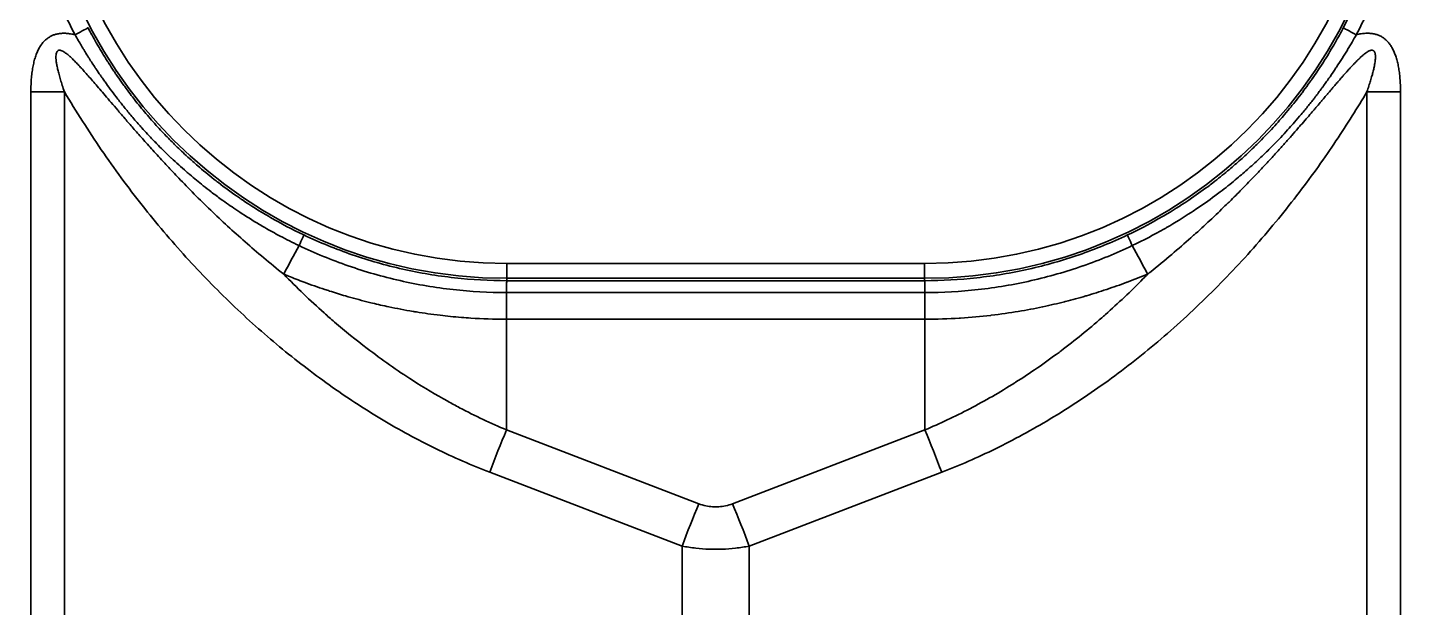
# Model space of a CAD drawing. Header units: millimetres. Extents: x 68 to 2000, y 100 to 2870.
# Drawn here: x 626.05 to 673.24, y 2401.49 to 2421.17 of the extents above; entities that cross this region are included whole.
import ezdxf

# ---------------------------------------------------------------- set-up
doc = ezdxf.new("R2010")
doc.units = ezdxf.units.MM
doc.header["$LTSCALE"] = 10
doc.layers.add('Sichtbar schmal (ISO)', color=7, linetype='Continuous', lineweight=35)

msp = doc.modelspace()

# ---------------------------------------------------------------- linework, layer by layer
at = {"layer": 'Sichtbar schmal (ISO)'}
for p, q in [((626.157, 2418.994), (626.157, 2203.349)), ((627.298, 2418.994), (627.298, 2203.349)), ((671.561, 2203.349), (671.561, 2418.994)), ((672.702, 2203.349), (672.702, 2418.994)), ((642.329, 2413.161), (656.529, 2413.161)), ((642.329, 2413.161), (642.329, 2412.661)), ((656.529, 2413.161), (656.529, 2412.661)), ((642.329, 2412.661), (656.529, 2412.661)), ((642.329, 2412.661), (642.329, 2412.58)), ((656.529, 2412.58), (656.529, 2412.661)), ((642.32, 2412.176), (656.539, 2412.176)), ((642.32, 2411.271), (642.32, 2412.176)), ((642.329, 2412.58), (656.529, 2412.58)), ((656.539, 2411.271), (656.539, 2412.176)), ((656.539, 2411.271), (642.32, 2411.271)), ((642.32, 2407.514), (642.32, 2411.271)), ((656.539, 2407.514), (656.539, 2411.271)), ((642.32, 2407.514), (648.859, 2405.006)), ((650, 2405.006), (656.539, 2407.514)), ((641.749, 2406.076), (648.288, 2403.569)), ((650.571, 2403.569), (657.11, 2406.076)), ((648.288, 2218.764), (648.288, 2403.569)), ((650.571, 2218.764), (650.571, 2403.569))]:
    msp.add_line(p, q, dxfattribs=at)
for centre, radius, start, end in [((642.329, 2428.67), 16.009, 90, 270), ((656.529, 2428.67), 16.009, 270, 90), ((642.329, 2428.67), 15.509, 90, 270), ((656.529, 2428.67), 15.509, 270, 90)]:
    msp.add_arc(centre, radius, start, end, dxfattribs=at)
for centre, major_axis, ratio, start_param, end_param in [((656.529, 2428.671), (16.088, 0), 0.999985, 5.797852, 6.768953), ((627.658, 2420.933), (0.442, 0.233), 0.004629, 4.709944, 6.265732), ((671.201, 2420.933), (-0.442, 0.233), 0.004633, 0.017477, 1.573237), ((626.157, 2418.942), (-10, 0), 0.005236, 4.598026, 4.712394), ((672.702, 2418.942), (10, 0), 0.005236, 1.570796, 1.685165), ((635.22, 2413.68), (0.214, 0.452), 0.013185, 4.921474, 6.26573), ((663.639, 2413.68), (-0.214, 0.452), 0.013187, 0.017455, 1.361713), ((636.276, 2415.592), (4.733, 8.809), 0.002478, 1.780276, 1.894425), ((662.583, 2415.592), (-4.733, 8.809), 0.002478, 4.388756, 4.50291), ((656.535, 2412.08), (-0.005, 0.5), 0.011284, 4.905411, 6.265598), ((642.32, 2406.102), (1.79, 4.668), 0.104799, 1.304034, 1.616531), ((656.539, 2406.102), (-1.79, 4.668), 0.104799, 4.666655, 4.979151), ((648.859, 2403.595), (1.79, 4.668), 0.104798, 1.304034, 1.616531), ((650, 2403.595), (-1.79, 4.668), 0.104799, 4.666655, 4.979151)]:
    msp.add_ellipse(centre, major_axis=major_axis, ratio=ratio, start_param=start_param, end_param=end_param, dxfattribs=at)
for points in [[(627.661, 2436.413), (627.381, 2435.884), (626.883, 2434.801), (626.312, 2433.101), (625.928, 2431.35), (625.734, 2429.568), (625.734, 2427.776), (625.927, 2425.994), (626.31, 2424.243), (626.88, 2422.543), (627.378, 2421.46), (627.658, 2420.93)], [(627.658, 2420.93), (627.607, 2420.943), (627.507, 2420.963), (627.363, 2420.98), (627.225, 2420.982), (627.097, 2420.969), (626.98, 2420.943), (626.877, 2420.904), (626.784, 2420.856), (626.695, 2420.794), (626.607, 2420.713), (626.522, 2420.613), (626.447, 2420.497), (626.38, 2420.367), (626.322, 2420.22), (626.272, 2420.058), (626.231, 2419.879), (626.198, 2419.685), (626.175, 2419.475), (626.16, 2419.246), (626.157, 2419.08), (626.157, 2418.994)], [(627.298, 2418.994), (627.694, 2418.325), (628.526, 2417.017), (629.924, 2415.115), (631.414, 2413.359), (632.983, 2411.751), (634.597, 2410.315), (636.274, 2409.023), (638.061, 2407.851), (639.915, 2406.844), (641.137, 2406.311), (641.749, 2406.076)]]:
    msp.add_open_spline(points, degree=3, dxfattribs=at)
for points, knots in [([(671.201, 2420.93), (671.48, 2421.46), (671.979, 2422.543), (672.549, 2424.243), (672.932, 2425.994), (673.125, 2427.776), (673.125, 2429.568), (672.931, 2431.35), (672.547, 2433.101), (671.976, 2434.801), (671.478, 2435.884), (671.198, 2436.413)], [0, 0, 0, 0, 0.1111111, 0.2222222, 0.3333333, 0.4444444, 0.5555556, 0.6666667, 0.7777778, 0.8888889, 1, 1, 1, 1]), ([(628.1, 2421.166), (628.14, 2421.09), (628.184, 2421.009), (628.23, 2420.925), (628.232, 2420.921), (628.235, 2420.916), (628.237, 2420.912), (628.281, 2420.832), (628.328, 2420.748), (628.379, 2420.659), (628.385, 2420.648), (628.392, 2420.636), (628.399, 2420.625), (628.447, 2420.542), (628.498, 2420.455), (628.552, 2420.365), (628.564, 2420.345), (628.576, 2420.326), (628.588, 2420.306), (628.639, 2420.221), (628.693, 2420.134), (628.75, 2420.044), (628.769, 2420.015), (628.787, 2419.986), (628.806, 2419.957), (628.86, 2419.872), (628.917, 2419.786), (628.977, 2419.696), (629.004, 2419.657), (629.03, 2419.618), (629.058, 2419.578), (629.115, 2419.494), (629.174, 2419.409), (629.236, 2419.322), (629.272, 2419.271), (629.309, 2419.22), (629.347, 2419.168), (629.407, 2419.087), (629.468, 2419.004), (629.533, 2418.92), (629.581, 2418.857), (629.63, 2418.792), (629.681, 2418.727), (629.742, 2418.649), (629.806, 2418.57), (629.871, 2418.49), (629.935, 2418.412), (630, 2418.333), (630.068, 2418.253), (630.13, 2418.18), (630.194, 2418.106), (630.261, 2418.031), (630.343, 2417.937), (630.428, 2417.842), (630.518, 2417.745), (630.58, 2417.678), (630.643, 2417.611), (630.709, 2417.542), (630.815, 2417.431), (630.926, 2417.318), (631.043, 2417.203), (631.103, 2417.144), (631.164, 2417.085), (631.227, 2417.025), (631.363, 2416.895), (631.507, 2416.762), (631.659, 2416.627), (631.714, 2416.578), (631.771, 2416.529), (631.828, 2416.479), (632.002, 2416.329), (632.188, 2416.176), (632.385, 2416.021), (632.432, 2415.984), (632.48, 2415.947), (632.528, 2415.91), (632.75, 2415.739), (632.987, 2415.566), (633.242, 2415.391), (633.276, 2415.368), (633.311, 2415.344), (633.346, 2415.321), (633.625, 2415.133), (633.925, 2414.943), (634.252, 2414.754), (634.269, 2414.744), (634.287, 2414.734), (634.305, 2414.723), (634.652, 2414.524), (635.028, 2414.324), (635.434, 2414.132)], [0.0000001, 0.0000001, 0.0000001, 0.0000001, 0.0625, 0.0625, 0.0625, 0.0657478, 0.0657478, 0.0657478, 0.125, 0.125, 0.125, 0.1327347, 0.1327347, 0.1327347, 0.1875, 0.1875, 0.1875, 0.1994824, 0.1994824, 0.1994824, 0.25, 0.25, 0.25, 0.2662064, 0.2662064, 0.2662064, 0.3125, 0.3125, 0.3125, 0.3327976, 0.3327976, 0.3327976, 0.375, 0.375, 0.375, 0.3993692, 0.3993692, 0.3993692, 0.4375, 0.4375, 0.4375, 0.4659876, 0.4659876, 0.4659876, 0.5, 0.5, 0.5, 0.5326854, 0.5326854, 0.5326854, 0.5625, 0.5625, 0.5625, 0.599469, 0.599469, 0.599469, 0.625, 0.625, 0.625, 0.6663571, 0.6663571, 0.6663571, 0.6875, 0.6875, 0.6875, 0.7333594, 0.7333594, 0.7333594, 0.75, 0.75, 0.75, 0.8005114, 0.8005114, 0.8005114, 0.8125, 0.8125, 0.8125, 0.8676234, 0.8676234, 0.8676234, 0.875, 0.875, 0.875, 0.9342995, 0.9342995, 0.9342995, 0.9375, 0.9375, 0.9375, 1, 1, 1, 1]), ([(663.425, 2414.132), (663.798, 2414.309), (664.147, 2414.492), (664.471, 2414.676), (664.498, 2414.691), (664.525, 2414.707), (664.552, 2414.722), (664.845, 2414.891), (665.117, 2415.059), (665.371, 2415.226), (665.418, 2415.257), (665.465, 2415.288), (665.51, 2415.319), (665.737, 2415.471), (665.949, 2415.623), (666.15, 2415.772), (666.21, 2415.817), (666.269, 2415.862), (666.328, 2415.907), (666.502, 2416.041), (666.668, 2416.174), (666.825, 2416.305), (666.894, 2416.362), (666.961, 2416.419), (667.027, 2416.476), (667.161, 2416.592), (667.289, 2416.706), (667.412, 2416.818), (667.486, 2416.887), (667.558, 2416.954), (667.628, 2417.021), (667.731, 2417.119), (667.829, 2417.215), (667.923, 2417.31), (668, 2417.387), (668.075, 2417.463), (668.147, 2417.539), (668.224, 2417.619), (668.299, 2417.699), (668.371, 2417.778), (668.448, 2417.862), (668.523, 2417.945), (668.595, 2418.027), (668.653, 2418.092), (668.708, 2418.157), (668.763, 2418.22), (668.84, 2418.311), (668.913, 2418.399), (668.984, 2418.486), (669.026, 2418.537), (669.067, 2418.588), (669.107, 2418.638), (669.183, 2418.733), (669.255, 2418.826), (669.324, 2418.916), (669.353, 2418.955), (669.382, 2418.994), (669.411, 2419.032), (669.484, 2419.13), (669.554, 2419.225), (669.62, 2419.319), (669.64, 2419.346), (669.659, 2419.374), (669.679, 2419.401), (669.749, 2419.501), (669.816, 2419.599), (669.88, 2419.694), (669.892, 2419.711), (669.903, 2419.729), (669.915, 2419.746), (669.983, 2419.848), (670.047, 2419.947), (670.107, 2420.042), (670.113, 2420.051), (670.118, 2420.059), (670.124, 2420.068), (670.188, 2420.17), (670.249, 2420.269), (670.306, 2420.363), (670.365, 2420.462), (670.421, 2420.556), (670.472, 2420.646), (670.475, 2420.65), (670.477, 2420.654), (670.479, 2420.658), (670.531, 2420.749), (670.579, 2420.835), (670.625, 2420.917), (670.673, 2421.004), (670.717, 2421.088), (670.759, 2421.166)], [0, 0, 0, 0, 0.057635, 0.057635, 0.057635, 0.0625, 0.0625, 0.0625, 0.115254, 0.115254, 0.115254, 0.125, 0.125, 0.125, 0.173021, 0.173021, 0.173021, 0.1875, 0.1875, 0.1875, 0.2309, 0.2309, 0.2309, 0.25, 0.25, 0.25, 0.288885, 0.288885, 0.288885, 0.3125, 0.3125, 0.3125, 0.346963, 0.346963, 0.346963, 0.375, 0.375, 0.375, 0.405123, 0.405123, 0.405123, 0.4375, 0.4375, 0.4375, 0.463355, 0.463355, 0.463355, 0.5, 0.5, 0.5, 0.521651, 0.521651, 0.521651, 0.5625, 0.5625, 0.5625, 0.579997, 0.579997, 0.579997, 0.625, 0.625, 0.625, 0.638348, 0.638348, 0.638348, 0.6875, 0.6875, 0.6875, 0.696629, 0.696629, 0.696629, 0.75, 0.75, 0.75, 0.754872, 0.754872, 0.754872, 0.8125, 0.8125, 0.8125, 0.872291, 0.872291, 0.872291, 0.875, 0.875, 0.875, 0.935638, 0.935638, 0.935638, 1, 1, 1, 1]), ([(627.658, 2420.93), (627.695, 2420.864), (627.734, 2420.795), (627.776, 2420.722), (627.782, 2420.712), (627.789, 2420.701), (627.795, 2420.691), (627.825, 2420.639), (627.856, 2420.586), (627.889, 2420.532), (627.909, 2420.497), (627.931, 2420.462), (627.953, 2420.426), (627.969, 2420.399), (627.985, 2420.373), (628.002, 2420.345), (628.039, 2420.285), (628.078, 2420.222), (628.119, 2420.158), (628.125, 2420.149), (628.131, 2420.14), (628.136, 2420.13), (628.171, 2420.077), (628.206, 2420.022), (628.242, 2419.966), (628.276, 2419.914), (628.311, 2419.861), (628.347, 2419.807), (628.356, 2419.793), (628.365, 2419.779), (628.375, 2419.765), (628.421, 2419.696), (628.469, 2419.625), (628.519, 2419.553), (628.542, 2419.521), (628.564, 2419.488), (628.587, 2419.456), (628.617, 2419.413), (628.647, 2419.37), (628.679, 2419.326), (628.735, 2419.247), (628.794, 2419.166), (628.855, 2419.083), (628.918, 2418.998), (628.983, 2418.911), (629.051, 2418.822), (629.09, 2418.772), (629.13, 2418.72), (629.171, 2418.668), (629.204, 2418.626), (629.237, 2418.584), (629.271, 2418.542), (629.35, 2418.443), (629.433, 2418.342), (629.52, 2418.238), (629.609, 2418.132), (629.703, 2418.022), (629.801, 2417.91), (629.844, 2417.862), (629.887, 2417.813), (629.932, 2417.764), (629.993, 2417.695), (630.057, 2417.626), (630.123, 2417.555), (630.211, 2417.461), (630.302, 2417.364), (630.398, 2417.266), (630.429, 2417.234), (630.461, 2417.202), (630.493, 2417.169), (630.63, 2417.031), (630.774, 2416.89), (630.928, 2416.745), (630.93, 2416.743), (630.933, 2416.74), (630.935, 2416.738), (631.094, 2416.589), (631.261, 2416.437), (631.44, 2416.282), (631.479, 2416.249), (631.518, 2416.215), (631.557, 2416.181), (631.703, 2416.057), (631.855, 2415.931), (632.016, 2415.804), (632.102, 2415.736), (632.19, 2415.667), (632.28, 2415.598), (632.392, 2415.513), (632.507, 2415.427), (632.626, 2415.341), (632.784, 2415.227), (632.95, 2415.111), (633.123, 2414.995), (633.168, 2414.965), (633.213, 2414.934), (633.259, 2414.904), (633.469, 2414.766), (633.69, 2414.628), (633.924, 2414.489), (633.985, 2414.453), (634.047, 2414.417), (634.11, 2414.381), (634.277, 2414.285), (634.451, 2414.188), (634.631, 2414.093), (634.836, 2413.984), (635.049, 2413.877), (635.27, 2413.771)], [0, 0, 0, 0, 0.0546976, 0.0546976, 0.0546976, 0.0625, 0.0625, 0.0625, 0.1008578, 0.1008578, 0.1008578, 0.125, 0.125, 0.125, 0.1426904, 0.1426904, 0.1426904, 0.1818737, 0.1818737, 0.1818737, 0.1875, 0.1875, 0.1875, 0.2199265, 0.2199265, 0.2199265, 0.25, 0.25, 0.25, 0.257705, 0.257705, 0.257705, 0.2957225, 0.2957225, 0.2957225, 0.3125, 0.3125, 0.3125, 0.3343682, 0.3343682, 0.3343682, 0.3738828, 0.3738828, 0.3738828, 0.4143965, 0.4143965, 0.4143965, 0.4375, 0.4375, 0.4375, 0.4560435, 0.4560435, 0.4560435, 0.4989938, 0.4989938, 0.4989938, 0.543351, 0.543351, 0.543351, 0.5625, 0.5625, 0.5625, 0.5891602, 0.5891602, 0.5891602, 0.625, 0.625, 0.625, 0.6367129, 0.6367129, 0.6367129, 0.6866931, 0.6866931, 0.6866931, 0.6875, 0.6875, 0.6875, 0.7388766, 0.7388766, 0.7388766, 0.75, 0.75, 0.75, 0.7907392, 0.7907392, 0.7907392, 0.8125, 0.8125, 0.8125, 0.8393138, 0.8393138, 0.8393138, 0.875, 0.875, 0.875, 0.8842513, 0.8842513, 0.8842513, 0.9265033, 0.9265033, 0.9265033, 0.9375, 0.9375, 0.9375, 0.9667733, 0.9667733, 0.9667733, 0.9999998, 0.9999998, 0.9999998, 0.9999998]), ([(663.589, 2413.771), (663.972, 2413.954), (664.331, 2414.143), (664.663, 2414.332), (664.692, 2414.348), (664.719, 2414.364), (664.747, 2414.38), (665.048, 2414.553), (665.327, 2414.726), (665.59, 2414.898), (665.638, 2414.929), (665.686, 2414.961), (665.733, 2414.993), (665.966, 2415.149), (666.185, 2415.304), (666.392, 2415.457), (666.454, 2415.503), (666.515, 2415.55), (666.575, 2415.595), (666.756, 2415.733), (666.926, 2415.869), (667.088, 2416.002), (667.16, 2416.061), (667.229, 2416.12), (667.298, 2416.178), (667.436, 2416.296), (667.569, 2416.413), (667.695, 2416.527), (667.772, 2416.597), (667.847, 2416.666), (667.92, 2416.735), (668.026, 2416.834), (668.128, 2416.933), (668.226, 2417.029), (668.305, 2417.108), (668.383, 2417.186), (668.457, 2417.262), (668.538, 2417.345), (668.615, 2417.426), (668.69, 2417.506), (668.771, 2417.592), (668.849, 2417.677), (668.924, 2417.76), (668.984, 2417.827), (669.042, 2417.892), (669.099, 2417.957), (669.179, 2418.049), (669.256, 2418.139), (669.33, 2418.227), (669.374, 2418.28), (669.417, 2418.331), (669.458, 2418.382), (669.537, 2418.478), (669.613, 2418.573), (669.685, 2418.665), (669.716, 2418.704), (669.746, 2418.743), (669.776, 2418.782), (669.853, 2418.881), (669.926, 2418.978), (669.996, 2419.073), (670.017, 2419.101), (670.038, 2419.129), (670.058, 2419.156), (670.132, 2419.258), (670.203, 2419.357), (670.27, 2419.453), (670.282, 2419.471), (670.295, 2419.488), (670.307, 2419.506), (670.379, 2419.609), (670.446, 2419.709), (670.51, 2419.805), (670.516, 2419.814), (670.522, 2419.822), (670.528, 2419.831), (670.596, 2419.934), (670.661, 2420.033), (670.721, 2420.129), (670.784, 2420.228), (670.843, 2420.322), (670.898, 2420.412), (670.9, 2420.416), (670.903, 2420.421), (670.905, 2420.425), (670.961, 2420.515), (671.012, 2420.601), (671.06, 2420.683), (671.11, 2420.77), (671.158, 2420.852), (671.201, 2420.93)], [0, 0, 0, 0, 0.057634, 0.057634, 0.057634, 0.0625, 0.0625, 0.0625, 0.115253, 0.115253, 0.115253, 0.125, 0.125, 0.125, 0.173021, 0.173021, 0.173021, 0.1875, 0.1875, 0.1875, 0.2309, 0.2309, 0.2309, 0.25, 0.25, 0.25, 0.288885, 0.288885, 0.288885, 0.3125, 0.3125, 0.3125, 0.346963, 0.346963, 0.346963, 0.375, 0.375, 0.375, 0.405123, 0.405123, 0.405123, 0.4375, 0.4375, 0.4375, 0.463355, 0.463355, 0.463355, 0.5, 0.5, 0.5, 0.521651, 0.521651, 0.521651, 0.5625, 0.5625, 0.5625, 0.579997, 0.579997, 0.579997, 0.625, 0.625, 0.625, 0.638348, 0.638348, 0.638348, 0.6875, 0.6875, 0.6875, 0.696629, 0.696629, 0.696629, 0.75, 0.75, 0.75, 0.754872, 0.754872, 0.754872, 0.8125, 0.8125, 0.8125, 0.872291, 0.872291, 0.872291, 0.875, 0.875, 0.875, 0.935638, 0.935638, 0.935638, 1, 1, 1, 1]), ([(672.702, 2418.994), (672.702, 2419.075), (672.699, 2419.23), (672.686, 2419.445), (672.666, 2419.646), (672.637, 2419.833), (672.6, 2420.006), (672.555, 2420.166), (672.502, 2420.312), (672.44, 2420.445), (672.37, 2420.565), (672.292, 2420.669), (672.208, 2420.756), (672.122, 2420.825), (672.032, 2420.88), (671.929, 2420.926), (671.808, 2420.961), (671.671, 2420.981), (671.524, 2420.982), (671.367, 2420.966), (671.257, 2420.944), (671.201, 2420.93)], [0.0000001, 0.0000001, 0.0000001, 0.0000001, 0.0526316, 0.1052632, 0.1578947, 0.2105263, 0.2631579, 0.3157895, 0.3684211, 0.4210526, 0.4736842, 0.5263158, 0.5789474, 0.6315789, 0.6842105, 0.7368421, 0.7894737, 0.8421053, 0.8947368, 0.9473684, 1, 1, 1, 1]), ([(634.75, 2412.801), (634.516, 2412.987), (634.29, 2413.171), (634.071, 2413.354), (633.853, 2413.536), (633.643, 2413.717), (633.439, 2413.897), (633.235, 2414.076), (633.037, 2414.254), (632.843, 2414.433), (632.648, 2414.613), (632.456, 2414.794), (632.267, 2414.976), (632.078, 2415.157), (631.892, 2415.34), (631.71, 2415.523), (631.527, 2415.706), (631.349, 2415.889), (631.181, 2416.064), (631.116, 2416.132), (631.052, 2416.198), (630.99, 2416.264), (630.892, 2416.368), (630.797, 2416.469), (630.707, 2416.565), (630.56, 2416.723), (630.425, 2416.871), (630.299, 2417.01), (630.173, 2417.149), (630.056, 2417.28), (629.946, 2417.404), (629.836, 2417.528), (629.732, 2417.646), (629.634, 2417.758), (629.537, 2417.87), (629.444, 2417.977), (629.357, 2418.078), (629.3, 2418.143), (629.246, 2418.206), (629.194, 2418.268), (629.165, 2418.302), (629.136, 2418.335), (629.108, 2418.367), (629.03, 2418.459), (628.955, 2418.546), (628.884, 2418.629), (628.814, 2418.712), (628.746, 2418.792), (628.682, 2418.867), (628.618, 2418.942), (628.557, 2419.014), (628.498, 2419.082), (628.44, 2419.15), (628.384, 2419.215), (628.331, 2419.277), (628.278, 2419.339), (628.227, 2419.397), (628.179, 2419.453), (628.13, 2419.509), (628.083, 2419.562), (628.039, 2419.612), (627.994, 2419.663), (627.951, 2419.711), (627.909, 2419.756), (627.868, 2419.802), (627.828, 2419.845), (627.789, 2419.886), (627.75, 2419.928), (627.713, 2419.967), (627.677, 2420.003), (627.641, 2420.04), (627.606, 2420.075), (627.573, 2420.107), (627.539, 2420.139), (627.507, 2420.169), (627.476, 2420.196), (627.446, 2420.224), (627.416, 2420.249), (627.388, 2420.271), (627.381, 2420.277), (627.373, 2420.283), (627.365, 2420.289), (627.346, 2420.304), (627.327, 2420.317), (627.309, 2420.329), (627.283, 2420.346), (627.26, 2420.36), (627.238, 2420.371), (627.216, 2420.382), (627.196, 2420.39), (627.177, 2420.396), (627.159, 2420.401), (627.143, 2420.403), (627.128, 2420.403), (627.113, 2420.403), (627.101, 2420.4), (627.089, 2420.396), (627.078, 2420.391), (627.067, 2420.384), (627.058, 2420.375), (627.049, 2420.365), (627.041, 2420.353), (627.034, 2420.338), (627.027, 2420.322), (627.021, 2420.303), (627.017, 2420.281), (627.012, 2420.259), (627.01, 2420.234), (627.009, 2420.207), (627.008, 2420.179), (627.008, 2420.149), (627.01, 2420.116), (627.011, 2420.108), (627.011, 2420.101), (627.012, 2420.093), (627.014, 2420.067), (627.017, 2420.038), (627.021, 2420.007), (627.027, 2419.968), (627.034, 2419.927), (627.042, 2419.882), (627.051, 2419.837), (627.061, 2419.789), (627.073, 2419.739), (627.084, 2419.689), (627.098, 2419.636), (627.113, 2419.58), (627.128, 2419.524), (627.145, 2419.465), (627.163, 2419.403), (627.182, 2419.342), (627.202, 2419.277), (627.225, 2419.209), (627.247, 2419.14), (627.271, 2419.069), (627.298, 2418.994)], [0, 0, 0, 0, 0.0243902, 0.0243902, 0.0243902, 0.0487805, 0.0487805, 0.0487805, 0.0730564, 0.0730564, 0.0730564, 0.097561, 0.097561, 0.097561, 0.1219512, 0.1219512, 0.1219512, 0.1463415, 0.1463415, 0.1463415, 0.1557582, 0.1557582, 0.1557582, 0.1707317, 0.1707317, 0.1707317, 0.195122, 0.195122, 0.195122, 0.2195122, 0.2195122, 0.2195122, 0.2439024, 0.2439024, 0.2439024, 0.2682927, 0.2682927, 0.2682927, 0.2839975, 0.2839975, 0.2839975, 0.2926829, 0.2926829, 0.2926829, 0.3170732, 0.3170732, 0.3170732, 0.3414634, 0.3414634, 0.3414634, 0.3658537, 0.3658537, 0.3658537, 0.3902439, 0.3902439, 0.3902439, 0.4146341, 0.4146341, 0.4146341, 0.4390244, 0.4390244, 0.4390244, 0.4634146, 0.4634146, 0.4634146, 0.4878049, 0.4878049, 0.4878049, 0.5121951, 0.5121951, 0.5121951, 0.5365854, 0.5365854, 0.5365854, 0.5609756, 0.5609756, 0.5609756, 0.5853659, 0.5853659, 0.5853659, 0.592121, 0.592121, 0.592121, 0.6097561, 0.6097561, 0.6097561, 0.6341463, 0.6341463, 0.6341463, 0.6585366, 0.6585366, 0.6585366, 0.6829268, 0.6829268, 0.6829268, 0.7073171, 0.7073171, 0.7073171, 0.7317073, 0.7317073, 0.7317073, 0.7560976, 0.7560976, 0.7560976, 0.7804878, 0.7804878, 0.7804878, 0.804878, 0.804878, 0.804878, 0.8292683, 0.8292683, 0.8292683, 0.8346141, 0.8346141, 0.8346141, 0.8536585, 0.8536585, 0.8536585, 0.8780488, 0.8780488, 0.8780488, 0.902439, 0.902439, 0.902439, 0.9268293, 0.9268293, 0.9268293, 0.9512195, 0.9512195, 0.9512195, 0.9756098, 0.9756098, 0.9756098, 0.9999997, 0.9999997, 0.9999997, 0.9999997]), ([(671.561, 2418.994), (671.585, 2419.062), (671.607, 2419.127), (671.628, 2419.19), (671.649, 2419.253), (671.668, 2419.313), (671.686, 2419.37), (671.703, 2419.428), (671.719, 2419.483), (671.734, 2419.536), (671.735, 2419.54), (671.736, 2419.543), (671.737, 2419.547), (671.751, 2419.596), (671.763, 2419.643), (671.774, 2419.688), (671.775, 2419.692), (671.776, 2419.697), (671.777, 2419.701), (671.788, 2419.744), (671.797, 2419.786), (671.806, 2419.825), (671.807, 2419.83), (671.808, 2419.835), (671.809, 2419.84), (671.816, 2419.878), (671.823, 2419.915), (671.829, 2419.949), (671.83, 2419.954), (671.831, 2419.96), (671.831, 2419.965), (671.837, 2419.998), (671.841, 2420.029), (671.844, 2420.059), (671.844, 2420.064), (671.845, 2420.07), (671.845, 2420.075), (671.848, 2420.104), (671.85, 2420.13), (671.85, 2420.155), (671.851, 2420.16), (671.851, 2420.166), (671.851, 2420.171), (671.851, 2420.194), (671.85, 2420.216), (671.848, 2420.236), (671.848, 2420.241), (671.848, 2420.246), (671.847, 2420.251), (671.845, 2420.269), (671.842, 2420.286), (671.838, 2420.301), (671.837, 2420.305), (671.836, 2420.309), (671.834, 2420.313), (671.83, 2420.327), (671.825, 2420.338), (671.82, 2420.348), (671.818, 2420.352), (671.816, 2420.355), (671.814, 2420.358), (671.808, 2420.366), (671.802, 2420.374), (671.795, 2420.38), (671.792, 2420.382), (671.79, 2420.384), (671.787, 2420.386), (671.78, 2420.391), (671.772, 2420.395), (671.763, 2420.398), (671.759, 2420.4), (671.755, 2420.401), (671.751, 2420.401), (671.742, 2420.403), (671.731, 2420.404), (671.72, 2420.403), (671.715, 2420.403), (671.709, 2420.402), (671.703, 2420.401), (671.691, 2420.399), (671.678, 2420.395), (671.664, 2420.39), (671.657, 2420.388), (671.65, 2420.385), (671.642, 2420.381), (671.627, 2420.375), (671.612, 2420.367), (671.596, 2420.358), (671.587, 2420.353), (671.578, 2420.347), (671.568, 2420.341), (671.552, 2420.331), (671.535, 2420.319), (671.517, 2420.306), (671.506, 2420.298), (671.495, 2420.29), (671.483, 2420.281), (671.465, 2420.267), (671.447, 2420.252), (671.427, 2420.235), (671.414, 2420.224), (671.401, 2420.213), (671.388, 2420.201), (671.368, 2420.184), (671.348, 2420.166), (671.328, 2420.147), (671.313, 2420.133), (671.298, 2420.118), (671.282, 2420.103), (671.262, 2420.083), (671.241, 2420.063), (671.22, 2420.042), (671.203, 2420.025), (671.185, 2420.007), (671.168, 2419.989), (671.147, 2419.967), (671.125, 2419.945), (671.104, 2419.922), (671.084, 2419.902), (671.065, 2419.881), (671.045, 2419.86), (671.023, 2419.837), (671.001, 2419.813), (670.979, 2419.788), (670.957, 2419.765), (670.935, 2419.74), (670.913, 2419.715), (670.89, 2419.691), (670.868, 2419.665), (670.845, 2419.639), (670.82, 2419.612), (670.795, 2419.584), (670.769, 2419.555), (670.746, 2419.529), (670.723, 2419.502), (670.699, 2419.474), (670.671, 2419.443), (670.643, 2419.41), (670.614, 2419.377), (670.59, 2419.349), (670.565, 2419.321), (670.54, 2419.292), (670.509, 2419.255), (670.477, 2419.218), (670.444, 2419.179), (670.419, 2419.15), (670.393, 2419.121), (670.368, 2419.09), (670.332, 2419.049), (670.295, 2419.006), (670.257, 2418.961), (670.232, 2418.931), (670.205, 2418.9), (670.179, 2418.869), (670.138, 2418.821), (670.096, 2418.772), (670.053, 2418.722), (670.027, 2418.691), (670, 2418.659), (669.972, 2418.626), (669.926, 2418.572), (669.878, 2418.517), (669.829, 2418.459), (669.802, 2418.427), (669.774, 2418.394), (669.745, 2418.361), (669.692, 2418.299), (669.638, 2418.236), (669.582, 2418.171), (669.554, 2418.138), (669.525, 2418.104), (669.495, 2418.07), (669.435, 2418), (669.373, 2417.928), (669.309, 2417.855), (669.279, 2417.821), (669.249, 2417.786), (669.219, 2417.752), (669.15, 2417.673), (669.079, 2417.592), (669.006, 2417.509), (668.976, 2417.475), (668.945, 2417.44), (668.914, 2417.405), (668.836, 2417.317), (668.755, 2417.226), (668.671, 2417.133), (668.641, 2417.099), (668.609, 2417.065), (668.578, 2417.03), (668.49, 2416.932), (668.398, 2416.832), (668.303, 2416.729), (668.272, 2416.695), (668.241, 2416.661), (668.209, 2416.627), (668.109, 2416.519), (668.006, 2416.408), (667.898, 2416.294), (667.867, 2416.261), (667.835, 2416.228), (667.804, 2416.195), (667.69, 2416.076), (667.572, 2415.953), (667.448, 2415.826), (667.417, 2415.794), (667.385, 2415.762), (667.354, 2415.73), (667.223, 2415.597), (667.087, 2415.46), (666.944, 2415.319), (666.914, 2415.289), (666.882, 2415.258), (666.851, 2415.227), (666.701, 2415.08), (666.544, 2414.928), (666.378, 2414.771), (666.348, 2414.743), (666.317, 2414.714), (666.286, 2414.685), (666.113, 2414.522), (665.93, 2414.353), (665.738, 2414.179), (665.708, 2414.153), (665.679, 2414.127), (665.649, 2414.1), (665.448, 2413.92), (665.236, 2413.734), (665.011, 2413.543), (664.984, 2413.519), (664.956, 2413.496), (664.928, 2413.472), (664.694, 2413.274), (664.446, 2413.07), (664.184, 2412.861), (664.159, 2412.841), (664.134, 2412.821), (664.109, 2412.801)], [0, 0, 0, 0, 0.0243902, 0.0243902, 0.0243902, 0.0487805, 0.0487805, 0.0487805, 0.0731707, 0.0731707, 0.0731707, 0.0748433, 0.0748433, 0.0748433, 0.097561, 0.097561, 0.097561, 0.0997919, 0.0997919, 0.0997919, 0.1219512, 0.1219512, 0.1219512, 0.1247412, 0.1247412, 0.1247412, 0.1463415, 0.1463415, 0.1463415, 0.1496887, 0.1496887, 0.1496887, 0.1707317, 0.1707317, 0.1707317, 0.1746336, 0.1746336, 0.1746336, 0.195122, 0.195122, 0.195122, 0.1995774, 0.1995774, 0.1995774, 0.2195122, 0.2195122, 0.2195122, 0.2245265, 0.2245265, 0.2245265, 0.2439024, 0.2439024, 0.2439024, 0.2494911, 0.2494911, 0.2494911, 0.2682927, 0.2682927, 0.2682927, 0.2744777, 0.2744777, 0.2744777, 0.2926829, 0.2926829, 0.2926829, 0.2994198, 0.2994198, 0.2994198, 0.3170732, 0.3170732, 0.3170732, 0.3243039, 0.3243039, 0.3243039, 0.3414634, 0.3414634, 0.3414634, 0.3492553, 0.3492553, 0.3492553, 0.3658537, 0.3658537, 0.3658537, 0.3742197, 0.3742197, 0.3742197, 0.3902439, 0.3902439, 0.3902439, 0.3991713, 0.3991713, 0.3991713, 0.4146341, 0.4146341, 0.4146341, 0.4241031, 0.4241031, 0.4241031, 0.4390244, 0.4390244, 0.4390244, 0.4490535, 0.4490535, 0.4490535, 0.4634146, 0.4634146, 0.4634146, 0.4740086, 0.4740086, 0.4740086, 0.4878049, 0.4878049, 0.4878049, 0.4989618, 0.4989618, 0.4989618, 0.5121951, 0.5121951, 0.5121951, 0.5239039, 0.5239039, 0.5239039, 0.5365854, 0.5365854, 0.5365854, 0.5488485, 0.5488485, 0.5488485, 0.5609756, 0.5609756, 0.5609756, 0.5737962, 0.5737962, 0.5737962, 0.5853659, 0.5853659, 0.5853659, 0.598743, 0.598743, 0.598743, 0.6097561, 0.6097561, 0.6097561, 0.623691, 0.623691, 0.623691, 0.6341463, 0.6341463, 0.6341463, 0.6486399, 0.6486399, 0.6486399, 0.6585366, 0.6585366, 0.6585366, 0.6735867, 0.6735867, 0.6735867, 0.6829268, 0.6829268, 0.6829268, 0.6985328, 0.6985328, 0.6985328, 0.7073171, 0.7073171, 0.7073171, 0.72348, 0.72348, 0.72348, 0.7317073, 0.7317073, 0.7317073, 0.7484263, 0.7484263, 0.7484263, 0.7560976, 0.7560976, 0.7560976, 0.7733768, 0.7733768, 0.7733768, 0.7804878, 0.7804878, 0.7804878, 0.7983282, 0.7983282, 0.7983282, 0.804878, 0.804878, 0.804878, 0.8232726, 0.8232726, 0.8232726, 0.8292683, 0.8292683, 0.8292683, 0.8482163, 0.8482163, 0.8482163, 0.8536585, 0.8536585, 0.8536585, 0.873164, 0.873164, 0.873164, 0.8780488, 0.8780488, 0.8780488, 0.8981122, 0.8981122, 0.8981122, 0.902439, 0.902439, 0.902439, 0.9230609, 0.9230609, 0.9230609, 0.9268293, 0.9268293, 0.9268293, 0.9480078, 0.9480078, 0.9480078, 0.9512195, 0.9512195, 0.9512195, 0.9729596, 0.9729596, 0.9729596, 0.9756098, 0.9756098, 0.9756098, 0.9978937, 0.9978937, 0.9978937, 0.9999998, 0.9999998, 0.9999998, 0.9999998]), ([(657.11, 2406.076), (657.714, 2406.308), (658.323, 2406.573), (658.939, 2406.874), (659.554, 2407.175), (660.176, 2407.512), (660.797, 2407.885), (661.418, 2408.257), (662.038, 2408.664), (662.649, 2409.102), (663.261, 2409.541), (663.863, 2410.01), (664.454, 2410.508), (665.044, 2411.007), (665.622, 2411.534), (666.183, 2412.085), (666.744, 2412.636), (667.286, 2413.211), (667.802, 2413.798), (668.317, 2414.384), (668.805, 2414.982), (669.258, 2415.575), (669.71, 2416.167), (670.128, 2416.754), (670.51, 2417.326), (670.893, 2417.898), (671.241, 2418.454), (671.561, 2418.994)], [0, 0, 0, 0, 0.1111111, 0.1111111, 0.1111111, 0.2222222, 0.2222222, 0.2222222, 0.3333333, 0.3333333, 0.3333333, 0.4444444, 0.4444444, 0.4444444, 0.5555556, 0.5555556, 0.5555556, 0.6666667, 0.6666667, 0.6666667, 0.7777778, 0.7777778, 0.7777778, 0.8888889, 0.8888889, 0.8888889, 0.9999998, 0.9999998, 0.9999998, 0.9999998]), ([(635.434, 2414.132), (635.97, 2413.878), (636.52, 2413.654), (637.081, 2413.46), (637.642, 2413.267), (638.214, 2413.104), (638.794, 2412.973), (639.375, 2412.843), (639.963, 2412.744), (640.554, 2412.679), (641.144, 2412.613), (641.737, 2412.58), (642.329, 2412.58)], [0, 0, 0, 0, 0.25, 0.25, 0.25, 0.5, 0.5, 0.5, 0.75, 0.75, 0.75, 1, 1, 1, 1]), ([(656.529, 2412.58), (657.122, 2412.58), (657.715, 2412.613), (658.305, 2412.679), (658.896, 2412.744), (659.485, 2412.843), (660.065, 2412.973), (660.645, 2413.104), (661.217, 2413.267), (661.778, 2413.46), (662.339, 2413.654), (662.889, 2413.878), (663.425, 2414.132)], [0, 0, 0, 0, 0.25, 0.25, 0.25, 0.5, 0.5, 0.5, 0.75, 0.75, 0.75, 1, 1, 1, 1]), ([(635.27, 2413.771), (635.815, 2413.512), (636.374, 2413.282), (636.945, 2413.084), (637.521, 2412.884), (638.108, 2412.716), (638.704, 2412.582), (639.297, 2412.447), (639.899, 2412.346), (640.503, 2412.278), (641.107, 2412.211), (641.714, 2412.177), (642.32, 2412.176)], [0, 0, 0, 0, 0.249038, 0.249038, 0.249038, 0.499954, 0.499954, 0.499954, 0.75, 0.75, 0.75, 1, 1, 1, 1]), ([(656.539, 2412.176), (657.145, 2412.177), (657.751, 2412.21), (658.354, 2412.278), (658.959, 2412.346), (659.561, 2412.447), (660.155, 2412.582), (660.749, 2412.716), (661.334, 2412.883), (661.907, 2413.082), (661.91, 2413.083), (661.913, 2413.084), (661.917, 2413.085), (662.487, 2413.283), (663.045, 2413.512), (663.589, 2413.771)], [0, 0, 0, 0, 0.2497482, 0.2497482, 0.2497482, 0.5, 0.5, 0.5, 0.75, 0.75, 0.75, 0.751417, 0.751417, 0.751417, 0.9999993, 0.9999993, 0.9999993, 0.9999993]), ([(634.75, 2412.801), (635.192, 2412.346), (635.65, 2411.906), (636.123, 2411.485), (636.239, 2411.381), (636.357, 2411.278), (636.475, 2411.177), (636.837, 2410.867), (637.207, 2410.568), (637.585, 2410.28), (637.835, 2410.09), (638.088, 2409.904), (638.345, 2409.724), (638.604, 2409.543), (638.865, 2409.367), (639.129, 2409.198), (639.524, 2408.945), (639.924, 2408.706), (640.324, 2408.484), (640.457, 2408.41), (640.59, 2408.338), (640.724, 2408.268), (641.257, 2407.987), (641.789, 2407.736), (642.32, 2407.514)], [0.0000007, 0.0000007, 0.0000007, 0.0000007, 0.2, 0.2, 0.2, 0.2493831, 0.2493831, 0.2493831, 0.4, 0.4, 0.4, 0.4996387, 0.4996387, 0.4996387, 0.6, 0.6, 0.6, 0.7500785, 0.7500785, 0.7500785, 0.8, 0.8, 0.8, 1, 1, 1, 1]), ([(642.32, 2411.271), (641.892, 2411.271), (641.488, 2411.286), (641.113, 2411.309), (641.002, 2411.316), (640.893, 2411.324), (640.787, 2411.333), (640.534, 2411.353), (640.294, 2411.377), (640.065, 2411.404), (639.782, 2411.438), (639.515, 2411.476), (639.26, 2411.517), (639.222, 2411.523), (639.183, 2411.529), (639.145, 2411.535), (638.857, 2411.584), (638.585, 2411.636), (638.324, 2411.691), (638.131, 2411.732), (637.944, 2411.774), (637.762, 2411.818), (637.697, 2411.834), (637.634, 2411.85), (637.571, 2411.866), (637.327, 2411.927), (637.09, 2411.992), (636.854, 2412.061), (636.671, 2412.114), (636.489, 2412.17), (636.307, 2412.229), (636.254, 2412.246), (636.201, 2412.264), (636.147, 2412.282), (635.912, 2412.36), (635.678, 2412.442), (635.445, 2412.529), (635.265, 2412.596), (635.086, 2412.665), (634.908, 2412.737), (634.855, 2412.758), (634.803, 2412.78), (634.75, 2412.801)], [0, 0, 0, 0, 0.1111111, 0.1111111, 0.1111111, 0.143947, 0.143947, 0.143947, 0.2222222, 0.2222222, 0.2222222, 0.3186921, 0.3186921, 0.3186921, 0.3333333, 0.3333333, 0.3333333, 0.4444444, 0.4444444, 0.4444444, 0.5266814, 0.5266814, 0.5266814, 0.5555556, 0.5555556, 0.5555556, 0.6666667, 0.6666667, 0.6666667, 0.7526813, 0.7526813, 0.7526813, 0.7777778, 0.7777778, 0.7777778, 0.8888889, 0.8888889, 0.8888889, 0.9746682, 0.9746682, 0.9746682, 0.999999, 0.999999, 0.999999, 0.999999]), ([(664.109, 2412.801), (663.878, 2412.706), (663.647, 2412.616), (663.414, 2412.529), (663.41, 2412.528), (663.407, 2412.526), (663.403, 2412.525), (663.177, 2412.441), (662.949, 2412.361), (662.72, 2412.285), (662.717, 2412.283), (662.714, 2412.282), (662.711, 2412.281), (662.484, 2412.206), (662.257, 2412.135), (662.029, 2412.068), (662.021, 2412.065), (662.012, 2412.063), (662.004, 2412.061), (661.777, 2411.994), (661.549, 2411.932), (661.316, 2411.873), (661.306, 2411.87), (661.297, 2411.868), (661.287, 2411.865), (661.05, 2411.805), (660.807, 2411.749), (660.553, 2411.695), (660.547, 2411.693), (660.54, 2411.692), (660.533, 2411.691), (660.273, 2411.635), (660.001, 2411.583), (659.712, 2411.535), (659.424, 2411.487), (659.119, 2411.443), (658.793, 2411.404), (658.784, 2411.403), (658.774, 2411.402), (658.765, 2411.401), (658.447, 2411.364), (658.11, 2411.332), (657.746, 2411.309), (657.734, 2411.309), (657.722, 2411.308), (657.709, 2411.307), (657.345, 2411.285), (656.953, 2411.271), (656.539, 2411.271)], [0, 0, 0, 0, 0.111111, 0.111111, 0.111111, 0.11271, 0.11271, 0.11271, 0.220682, 0.220682, 0.220682, 0.222222, 0.222222, 0.222222, 0.329341, 0.329341, 0.329341, 0.333333, 0.333333, 0.333333, 0.440023, 0.440023, 0.440023, 0.444444, 0.444444, 0.444444, 0.552739, 0.552739, 0.552739, 0.555556, 0.555556, 0.555556, 0.666667, 0.666667, 0.666667, 0.777778, 0.777778, 0.777778, 0.781037, 0.781037, 0.781037, 0.888889, 0.888889, 0.888889, 0.892463, 0.892463, 0.892463, 1, 1, 1, 1]), ([(656.539, 2407.514), (657.044, 2407.725), (657.555, 2407.965), (658.07, 2408.234), (658.577, 2408.499), (659.088, 2408.793), (659.599, 2409.115), (659.606, 2409.12), (659.614, 2409.124), (659.621, 2409.129), (660.116, 2409.442), (660.609, 2409.782), (661.097, 2410.147), (661.12, 2410.164), (661.143, 2410.181), (661.166, 2410.198), (661.635, 2410.551), (662.098, 2410.927), (662.552, 2411.323), (662.592, 2411.358), (662.632, 2411.393), (662.672, 2411.428), (663.108, 2411.814), (663.535, 2412.218), (663.951, 2412.64), (664.004, 2412.694), (664.056, 2412.747), (664.109, 2412.801)], [0, 0, 0, 0, 0.2, 0.2, 0.2, 0.397069, 0.397069, 0.397069, 0.4, 0.4, 0.4, 0.591058, 0.591058, 0.591058, 0.6, 0.6, 0.6, 0.783816, 0.783816, 0.783816, 0.8, 0.8, 0.8, 0.977527, 0.977527, 0.977527, 1, 1, 1, 1]), ([(642.32, 2412.176), (642.32, 2412.221), (642.321, 2412.264), (642.322, 2412.305), (642.322, 2412.345), (642.323, 2412.383), (642.324, 2412.417), (642.324, 2412.45), (642.325, 2412.48), (642.326, 2412.504), (642.326, 2412.528), (642.327, 2412.547), (642.328, 2412.56), (642.328, 2412.573), (642.329, 2412.58), (642.329, 2412.58)], [0, 0, 0, 0, 0.2, 0.2, 0.2, 0.4, 0.4, 0.4, 0.6, 0.6, 0.6, 0.8, 0.8, 0.8, 1, 1, 1, 1]), ([(648.859, 2405.006), (648.937, 2404.977), (649.091, 2404.93), (649.317, 2404.896), (649.541, 2404.896), (649.767, 2404.93), (649.922, 2404.977), (650, 2405.006)], [0.0000017, 0.0000017, 0.0000017, 0.0000017, 0.2, 0.4, 0.6, 0.8, 1, 1, 1, 1]), ([(648.288, 2403.569), (648.444, 2403.539), (648.599, 2403.515), (648.751, 2403.498), (648.904, 2403.481), (649.054, 2403.469), (649.204, 2403.464), (649.354, 2403.458), (649.504, 2403.458), (649.654, 2403.464), (649.804, 2403.469), (649.955, 2403.481), (650.107, 2403.498), (650.26, 2403.515), (650.415, 2403.539), (650.571, 2403.569)], [0.0000009, 0.0000009, 0.0000009, 0.0000009, 0.2, 0.2, 0.2, 0.4, 0.4, 0.4, 0.6, 0.6, 0.6, 0.8, 0.8, 0.8, 1, 1, 1, 1])]:
    msp.add_open_spline(points, degree=3, knots=knots, dxfattribs=at)

doc.saveas('drawing.dxf')
